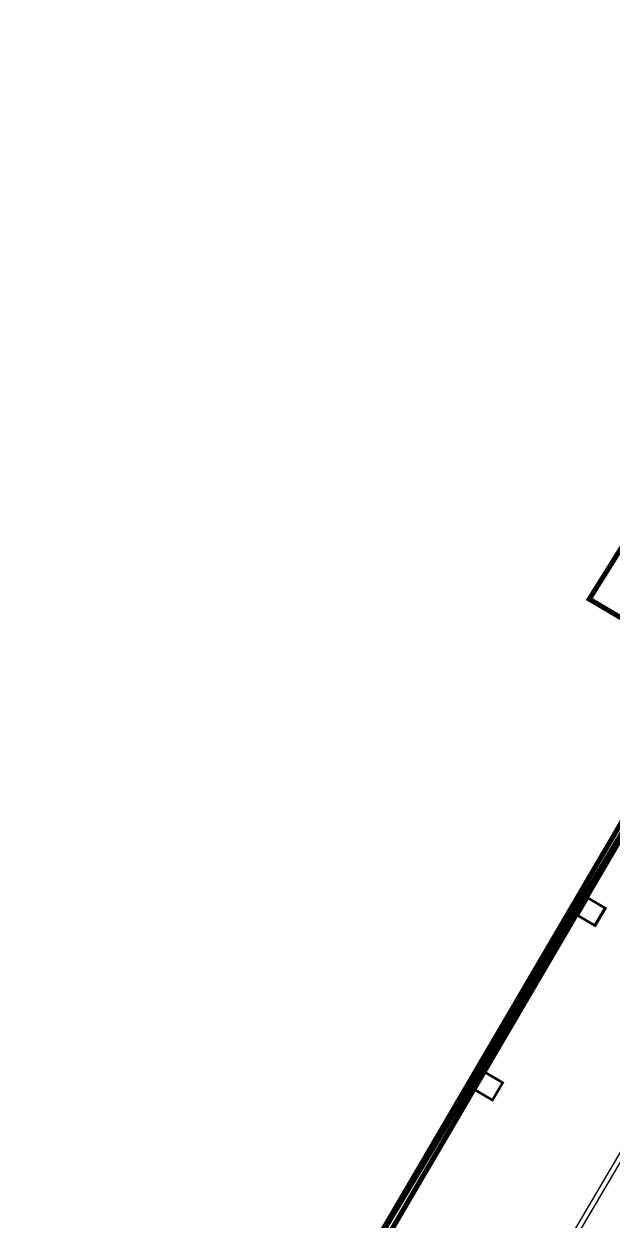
# Model space of a CAD drawing. Header units: millimetres. Extents: x 72758 to 367830, y 150032 to 293149.
# Drawn here: x 72937 to 84565, y 207848 to 231480 of the extents above; entities that cross this region are included whole.
import ezdxf

# ---------------------------------------------------------------- set-up
doc = ezdxf.new("R2010")
doc.units = ezdxf.units.MM
doc.layers.add('columns', color=192, linetype='Continuous')

# ---------------------------------------------------------------- blocks, each defined once
blk = doc.blocks.new('Z$W@#52')
at = {"layer": 'columns', "lineweight": 0, "ltscale": 2000, "const_width": 50}
blk.add_lwpolyline([(21.53718579444103, 237.3432156166527), (224.6487432743888, 581.9381883283204), (569.243715985911, 378.8266308484599), (366.1321585060796, 34.23165813692322), (21.53718579455744, 237.3432156167983)], dxfattribs=at)

msp = doc.modelspace()

# ---------------------------------------------------------------- linework, layer by layer
at = {"color": 0, "ltscale": 2000}
for p, q in [((84114.68730817467, 220116.0348306205), (87719.91745344282, 226232.5955962501)), ((87033.2873405806, 218395.750307668), (84114.68730817467, 220116.0348306205)), ((83598.2445133013, 207270.9991589282), (85135.837362541, 209879.6481816601)), ((83684.39325647906, 207220.2212695582), (85221.98610571877, 209828.8702922901))]:
    msp.add_line(p, q, dxfattribs=at)
at = {"color": 0, "linetype": 'Continuous', "ltscale": 2000, "const_width": 100}
msp.add_lwpolyline([(73839.16938354925, 197094.0244447421), (75082.46371932805, 199670.4347572234), (73004.43664741435, 200895.267817731), (76447.8265419706, 207107.2206464736), (78875.7782492676, 205683.8674884504), (86638.30243741546, 218628.5627547894), (84114.68730817467, 220116.0348306196), (87882.35823281866, 226136.8495688559), (90293.92251313769, 224715.4226307785), (90639.1433971274, 225769.362036461), (89842.88926727057, 226490.6574864872), (90397.69846882217, 231386.7965220511), (94135.67671775643, 231430.1815598542)], dxfattribs=at)
at = {"color": 0, "ltscale": 2000}
for points in [[(86509.07896064047, 218704.7298022201, 100, 100, 0), (78872.40912488208, 205678.1204458009, 0, 0, 0)], [(86638.30243741546, 218628.5627547903, 100, 100, 0), (79001.63260165707, 205601.9533983711, 0, 0, 0)]]:
    msp.add_lwpolyline(points, format="xyseb", dxfattribs=at)

# ---------------------------------------------------------------- block references
at = {"color": 0, "lineweight": 0, "ltscale": 2000}
for p in [(83855.36775713426, 213634.5388448043), (83864.86951193039, 213628.9383097757), (81833.75393713091, 210182.9885826595)]:
    msp.add_blockref('Z$W@#52', p, dxfattribs=at)

doc.saveas('drawing.dxf')
